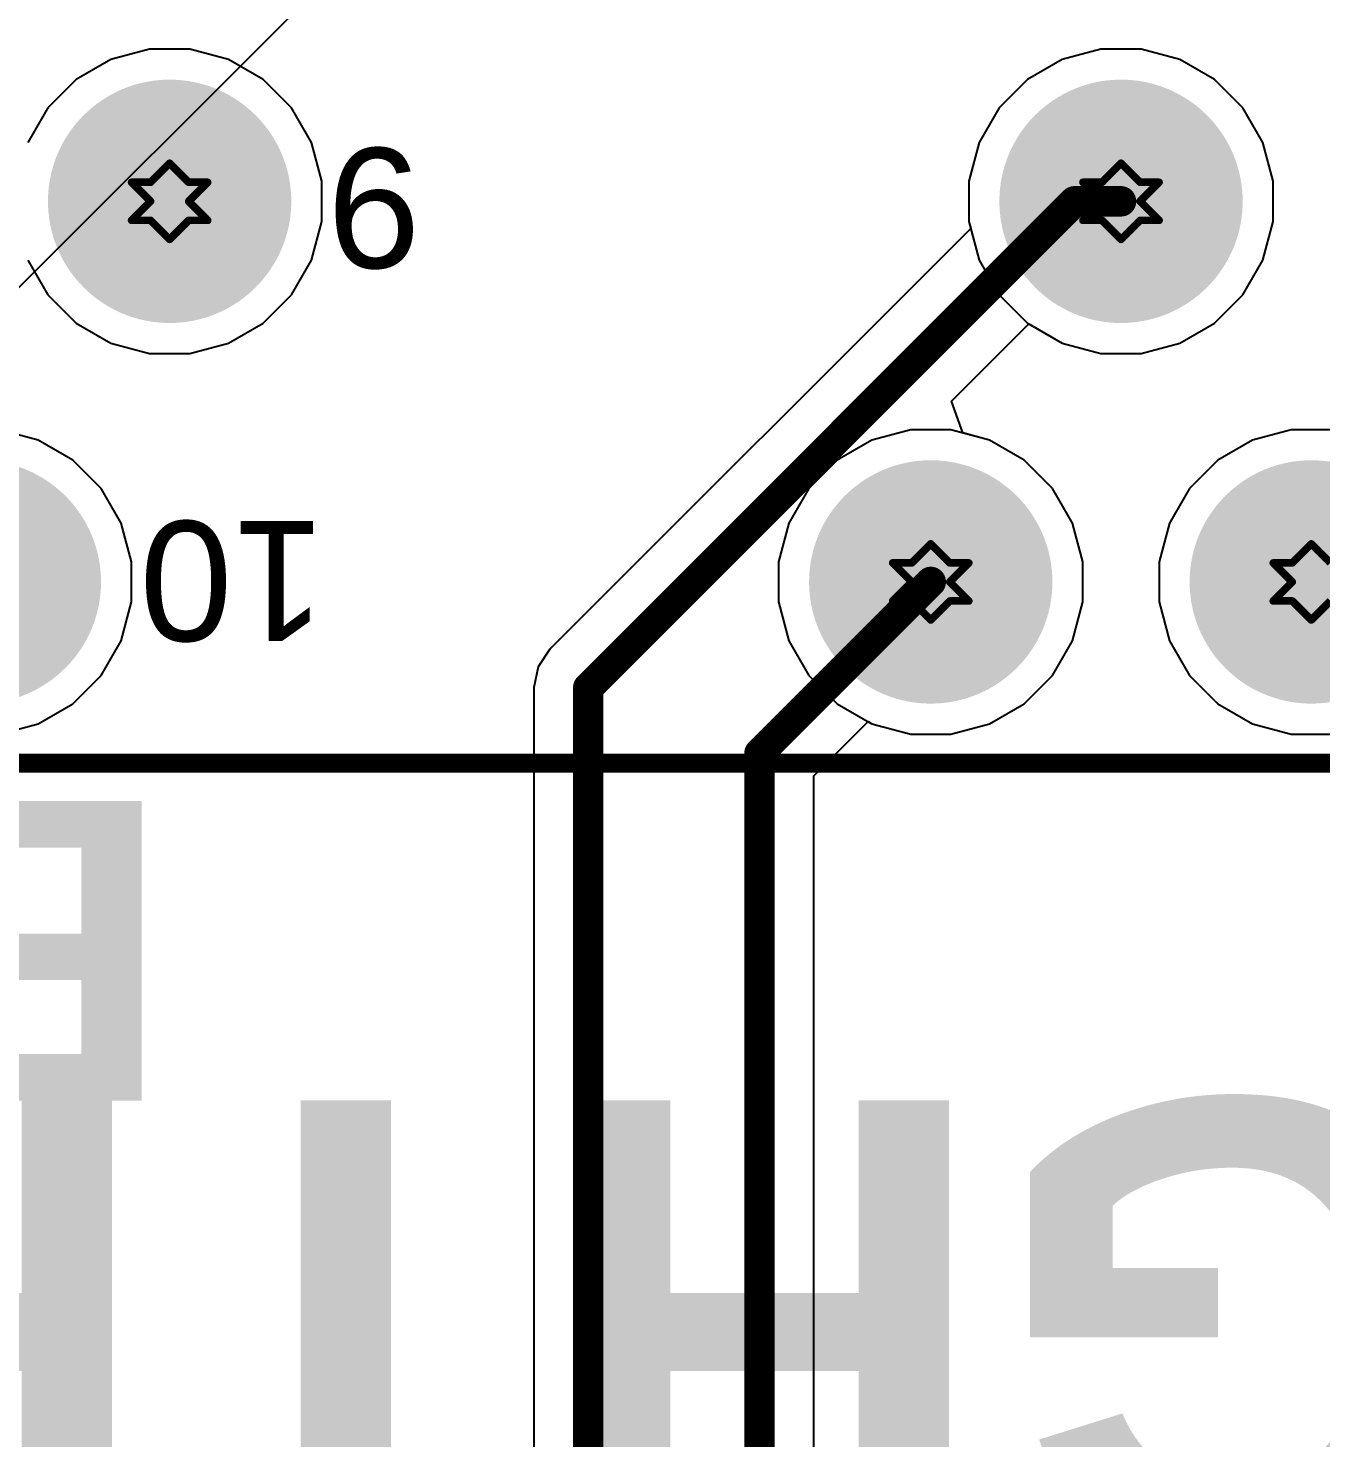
# Model space of a CAD drawing. Header units: inches. Extents: x -11 to 5428, y 0 to 5423.
# Drawn here: x 89.53 to 98.16, y 87.71 to 97.11 of the extents above; entities that cross this region are included whole.
import ezdxf

# ---------------------------------------------------------------- set-up
doc = ezdxf.new("R2010")
doc.units = ezdxf.units.IN
for name, color, linetype in [('Bottom Layer', 5, 'Continuous'), ('Bottom Solder', 6, 'Continuous'), ('Drill Drawing', 1, 'Continuous'), ('GND', 16, 'Continuous'), ('Multi-Layer', 9, 'Continuous'), ('Pad Holes', 156, 'Continuous'), ('PWR', 76, 'Continuous'), ('Top Layer', 1, 'Continuous'), ('Top Overlay', 2, 'Continuous'), ('Top Solder', 216, 'Continuous')]:
    doc.layers.add(name, color=color, linetype=linetype)
doc.styles.add('Arial', font='', dxfattribs={"height": 0.2})
doc.styles.add('Arial_Bold', font='', dxfattribs={"height": 0.2})
doc.styles.get('Arial').set_extended_font_data('Arial')
doc.styles.get('Arial_Bold').set_extended_font_data('Arial', bold=True)

# ---------------------------------------------------------------- blocks, each defined once
blk = doc.blocks.new('X14CBIWB1DY1027_210')
at = {"layer": 'Bottom Layer'}
h = blk.add_hatch(color=5, dxfattribs=at)
edge = h.paths.add_edge_path()
edge.add_arc((-19.05, 4.445), 0.762, 0, 360)
h = blk.add_hatch(color=5, dxfattribs=at)
edge = h.paths.add_edge_path()
edge.add_arc((-16.51, 4.445), 0.762, 0, 360)
h = blk.add_hatch(color=5, dxfattribs=at)
edge = h.paths.add_edge_path()
edge.add_arc((-10.16, 4.445), 0.762, 0, 360)
h = blk.add_hatch(color=5, dxfattribs=at)
edge = h.paths.add_edge_path()
edge.add_arc((-17.78, 1.905), 0.762, 0, 360)
h = blk.add_hatch(color=5, dxfattribs=at)
edge = h.paths.add_edge_path()
edge.add_arc((-11.43, 1.905), 0.762, 0, 360)
at = {"layer": 'Bottom Solder'}
h = blk.add_hatch(color=6, dxfattribs=at)
edge = h.paths.add_edge_path()
edge.add_arc((-19.05, 4.445), 0.812, 0, 360)
h = blk.add_hatch(color=6, dxfattribs=at)
edge = h.paths.add_edge_path()
edge.add_arc((-16.51, 4.445), 0.812, 0, 360)
h = blk.add_hatch(color=6, dxfattribs=at)
edge = h.paths.add_edge_path()
edge.add_arc((-10.16, 4.445), 0.812, 0, 360)
h = blk.add_hatch(color=6, dxfattribs=at)
edge = h.paths.add_edge_path()
edge.add_arc((-17.78, 1.905), 0.812, 0, 360)
h = blk.add_hatch(color=6, dxfattribs=at)
edge = h.paths.add_edge_path()
edge.add_arc((-11.43, 1.905), 0.812, 0, 360)
at = {"layer": 'GND'}
h = blk.add_hatch(color=16, dxfattribs=at)
edge = h.paths.add_edge_path()
edge.add_arc((-19.05, 4.445), 0.762, 0, 360)
h = blk.add_hatch(color=16, dxfattribs=at)
edge = h.paths.add_edge_path()
edge.add_arc((-16.51, 4.445), 0.762, 0, 360)
h = blk.add_hatch(color=16, dxfattribs=at)
edge = h.paths.add_edge_path()
edge.add_arc((-10.16, 4.445), 0.762, 0, 360)
h = blk.add_hatch(color=16, dxfattribs=at)
edge = h.paths.add_edge_path()
edge.add_arc((-17.78, 1.905), 0.762, 0, 360)
h = blk.add_hatch(color=16, dxfattribs=at)
edge = h.paths.add_edge_path()
edge.add_arc((-11.43, 1.905), 0.762, 0, 360)
at = {"layer": 'Multi-Layer'}
h = blk.add_hatch(color=9, dxfattribs=at)
edge = h.paths.add_edge_path()
edge.add_arc((-19.05, 4.445), 0.762, 0, 360)
h = blk.add_hatch(color=9, dxfattribs=at)
edge = h.paths.add_edge_path()
edge.add_arc((-16.51, 4.445), 0.762, 0, 360)
h = blk.add_hatch(color=9, dxfattribs=at)
edge = h.paths.add_edge_path()
edge.add_arc((-10.16, 4.445), 0.762, 0, 360)
h = blk.add_hatch(color=9, dxfattribs=at)
edge = h.paths.add_edge_path()
edge.add_arc((-17.78, 1.905), 0.762, 0, 360)
h = blk.add_hatch(color=9, dxfattribs=at)
edge = h.paths.add_edge_path()
edge.add_arc((-11.43, 1.905), 0.762, 0, 360)
at = {"layer": 'Pad Holes'}
h = blk.add_hatch(color=7, dxfattribs=at)
edge = h.paths.add_edge_path()
edge.add_arc((-19.05, 4.445), 0.475, 0, 360)
h = blk.add_hatch(color=7, dxfattribs=at)
edge = h.paths.add_edge_path()
edge.add_arc((-16.51, 4.445), 0.475, 0, 360)
h = blk.add_hatch(color=7, dxfattribs=at)
edge = h.paths.add_edge_path()
edge.add_arc((-10.16, 4.445), 0.475, 0, 360)
h = blk.add_hatch(color=7, dxfattribs=at)
edge = h.paths.add_edge_path()
edge.add_arc((-17.78, 1.905), 0.475, 0, 360)
h = blk.add_hatch(color=7, dxfattribs=at)
edge = h.paths.add_edge_path()
edge.add_arc((-11.43, 1.905), 0.475, 0, 360)
at = {"layer": 'PWR'}
h = blk.add_hatch(color=76, dxfattribs=at)
edge = h.paths.add_edge_path()
edge.add_arc((-19.05, 4.445), 0.762, 0, 360)
h = blk.add_hatch(color=76, dxfattribs=at)
edge = h.paths.add_edge_path()
edge.add_arc((-16.51, 4.445), 0.762, 0, 360)
h = blk.add_hatch(color=76, dxfattribs=at)
edge = h.paths.add_edge_path()
edge.add_arc((-10.16, 4.445), 0.762, 0, 360)
h = blk.add_hatch(color=76, dxfattribs=at)
edge = h.paths.add_edge_path()
edge.add_arc((-17.78, 1.905), 0.762, 0, 360)
h = blk.add_hatch(color=76, dxfattribs=at)
edge = h.paths.add_edge_path()
edge.add_arc((-11.43, 1.905), 0.762, 0, 360)
at = {"layer": 'Top Layer'}
h = blk.add_hatch(color=1, dxfattribs=at)
edge = h.paths.add_edge_path()
edge.add_arc((-19.05, 4.445), 0.762, 0, 360)
h = blk.add_hatch(color=1, dxfattribs=at)
edge = h.paths.add_edge_path()
edge.add_arc((-16.51, 4.445), 0.762, 0, 360)
h = blk.add_hatch(color=1, dxfattribs=at)
edge = h.paths.add_edge_path()
edge.add_arc((-10.16, 4.445), 0.762, 0, 360)
h = blk.add_hatch(color=1, dxfattribs=at)
edge = h.paths.add_edge_path()
edge.add_arc((-17.78, 1.905), 0.762, 0, 360)
h = blk.add_hatch(color=1, dxfattribs=at)
edge = h.paths.add_edge_path()
edge.add_arc((-11.43, 1.905), 0.762, 0, 360)
at = {"layer": 'Top Solder'}
h = blk.add_hatch(color=216, dxfattribs=at)
edge = h.paths.add_edge_path()
edge.add_arc((-19.05, 4.445), 0.812, 0, 360)
h = blk.add_hatch(color=216, dxfattribs=at)
edge = h.paths.add_edge_path()
edge.add_arc((-16.51, 4.445), 0.812, 0, 360)
h = blk.add_hatch(color=216, dxfattribs=at)
edge = h.paths.add_edge_path()
edge.add_arc((-10.16, 4.445), 0.812, 0, 360)
h = blk.add_hatch(color=216, dxfattribs=at)
edge = h.paths.add_edge_path()
edge.add_arc((-17.78, 1.905), 0.812, 0, 360)
h = blk.add_hatch(color=216, dxfattribs=at)
edge = h.paths.add_edge_path()
edge.add_arc((-11.43, 1.905), 0.812, 0, 360)
at = {"layer": 'Top Overlay'}
blk.add_lwpolyline([(29.25, 5.655, 0.127, 0.127, 0), (-29.25, 5.655, 0.127, 0.127, 0)], format="xyseb", dxfattribs=at)
at = {"layer": 'Top Overlay', "style": 'Arial'}
for s, p in [('10', (-12.4714, 4.0386)), ('9', (-13.1064, 1.5494))]:
    blk.add_text(s, height=0.8, dxfattribs=at).set_placement(p)

msp = doc.modelspace()

# ---------------------------------------------------------------- linework, layer by layer
at = {"layer": 'Bottom Layer'}
for p, q in [((90.083, 96.906), (89.8513, 96.7723)), ((90.3414, 96.9753), (90.083, 96.906)), ((90.6089, 96.9753), (90.3414, 96.9753)), ((90.8673, 96.906), (90.6089, 96.9753)), ((91.099, 96.7723), (90.8673, 96.906)), ((96.433, 96.906), (96.2013, 96.7723)), ((96.6914, 96.9753), (96.433, 96.906)), ((96.9589, 96.9753), (96.6914, 96.9753)), ((97.2173, 96.906), (96.9589, 96.9753)), ((97.449, 96.7723), (97.2173, 96.906)), ((89.8513, 96.7723), (89.6621, 96.5831)), ((91.2881, 96.5831), (91.099, 96.7723)), ((96.2013, 96.7723), (96.0121, 96.5831)), ((97.6381, 96.5831), (97.449, 96.7723)), ((89.6621, 96.5831), (89.5284, 96.3514)), ((91.4219, 96.3514), (91.2881, 96.5831)), ((96.0121, 96.5831), (95.8784, 96.3514)), ((97.7719, 96.3514), (97.6381, 96.5831)), ((91.4911, 96.093), (91.4219, 96.3514)), ((95.8784, 96.3514), (95.8091, 96.093)), ((97.8411, 96.093), (97.7719, 96.3514)), ((91.4911, 95.8255), (91.4911, 96.093)), ((95.8091, 96.093), (95.8091, 95.8255)), ((97.8411, 95.8255), (97.8411, 96.093)), ((91.4219, 95.5671), (91.4911, 95.8255)), ((95.8091, 95.8255), (95.8784, 95.5671)), ((97.7719, 95.5671), (97.8411, 95.8255)), ((89.5284, 95.5671), (89.6621, 95.3354)), ((91.2881, 95.3354), (91.4219, 95.5671)), ((95.8784, 95.5671), (96.0121, 95.3354)), ((97.6381, 95.3354), (97.7719, 95.5671)), ((89.6621, 95.3354), (89.8513, 95.1463)), ((91.099, 95.1463), (91.2881, 95.3354)), ((96.0121, 95.3354), (96.2013, 95.1463)), ((97.449, 95.1463), (97.6381, 95.3354)), ((89.8513, 95.1463), (90.083, 95.0125)), ((90.8673, 95.0125), (91.099, 95.1463)), ((96.2013, 95.1463), (96.433, 95.0125)), ((97.2173, 95.0125), (97.449, 95.1463)), ((90.083, 95.0125), (90.3414, 94.9433)), ((90.6089, 94.9433), (90.8673, 95.0125)), ((96.433, 95.0125), (96.6914, 94.9433)), ((96.9589, 94.9433), (97.2173, 95.0125)), ((90.3414, 94.9433), (90.6089, 94.9433)), ((96.6914, 94.9433), (96.9589, 94.9433)), ((89.5973, 94.366), (89.3389, 94.4353)), ((89.829, 94.2323), (89.5973, 94.366)), ((95.163, 94.366), (94.9313, 94.2323)), ((95.4214, 94.4353), (95.163, 94.366)), ((95.6889, 94.4353), (95.4214, 94.4353)), ((95.9473, 94.366), (95.6889, 94.4353)), ((96.179, 94.2323), (95.9473, 94.366)), ((97.703, 94.366), (97.4713, 94.2323)), ((97.9614, 94.4353), (97.703, 94.366)), ((98.2289, 94.4353), (97.9614, 94.4353)), ((90.0181, 94.0431), (89.829, 94.2323)), ((94.9313, 94.2323), (94.7421, 94.0431)), ((96.3681, 94.0431), (96.179, 94.2323)), ((97.4713, 94.2323), (97.2821, 94.0431)), ((90.1519, 93.8114), (90.0181, 94.0431)), ((94.7421, 94.0431), (94.6084, 93.8114)), ((96.5019, 93.8114), (96.3681, 94.0431)), ((97.2821, 94.0431), (97.1484, 93.8114)), ((90.2211, 93.553), (90.1519, 93.8114)), ((94.6084, 93.8114), (94.5391, 93.553)), ((96.5711, 93.553), (96.5019, 93.8114)), ((97.1484, 93.8114), (97.0791, 93.553)), ((90.2211, 93.2855), (90.2211, 93.553)), ((94.5391, 93.553), (94.5391, 93.2855)), ((96.5711, 93.2855), (96.5711, 93.553)), ((97.0791, 93.553), (97.0791, 93.2855)), ((90.1519, 93.0271), (90.2211, 93.2855)), ((94.5391, 93.2855), (94.6084, 93.0271)), ((96.5019, 93.0271), (96.5711, 93.2855)), ((97.0791, 93.2855), (97.1484, 93.0271)), ((90.0181, 92.7954), (90.1519, 93.0271)), ((94.6084, 93.0271), (94.7421, 92.7954)), ((96.3681, 92.7954), (96.5019, 93.0271)), ((97.1484, 93.0271), (97.2821, 92.7954)), ((89.829, 92.6063), (90.0181, 92.7954)), ((94.7421, 92.7954), (94.9313, 92.6063)), ((96.179, 92.6063), (96.3681, 92.7954)), ((97.2821, 92.7954), (97.4713, 92.6063)), ((89.5973, 92.4725), (89.829, 92.6063)), ((94.9313, 92.6063), (95.163, 92.4725)), ((95.9473, 92.4725), (96.179, 92.6063)), ((97.4713, 92.6063), (97.703, 92.4725)), ((89.3389, 92.4033), (89.5973, 92.4725)), ((95.163, 92.4725), (95.4214, 92.4033)), ((95.6889, 92.4033), (95.9473, 92.4725)), ((97.703, 92.4725), (97.9614, 92.4033)), ((95.4214, 92.4033), (95.6889, 92.4033)), ((97.9614, 92.4033), (98.2289, 92.4033))]:
    msp.add_line(p, q, dxfattribs=at)
at = {"layer": 'Bottom Solder'}
msp.add_line((6.2448, 12.3193), (5427.5575, 5423.3665), dxfattribs=at)
at = {"layer": 'Drill Drawing'}
for points in [[(90.3481, 96.0863, 0.0508, 0.0508, 0), (90.4751, 96.2133, 0.0508, 0.0508, 0)], [(90.4751, 96.2133, 0.0508, 0.0508, 0), (90.6021, 96.0863, 0.0508, 0.0508, 0)], [(96.6981, 96.0863, 0.0508, 0.0508, 0), (96.8251, 96.2133, 0.0508, 0.0508, 0)], [(96.8251, 96.2133, 0.0508, 0.0508, 0), (96.9521, 96.0863, 0.0508, 0.0508, 0)], [(90.2211, 96.0863, 0.0508, 0.0508, 0), (90.3481, 95.9593, 0.0508, 0.0508, 0)], [(90.2211, 96.0863, 0.0508, 0.0508, 0), (90.3481, 96.0863, 0.0508, 0.0508, 0)], [(90.6021, 96.0863, 0.0508, 0.0508, 0), (90.7291, 96.0863, 0.0508, 0.0508, 0)], [(90.6021, 95.9593, 0.0508, 0.0508, 0), (90.7291, 96.0863, 0.0508, 0.0508, 0)], [(96.5711, 96.0863, 0.0508, 0.0508, 0), (96.6981, 95.9593, 0.0508, 0.0508, 0)], [(96.5711, 96.0863, 0.0508, 0.0508, 0), (96.6981, 96.0863, 0.0508, 0.0508, 0)], [(96.9521, 96.0863, 0.0508, 0.0508, 0), (97.0791, 96.0863, 0.0508, 0.0508, 0)], [(96.9521, 95.9593, 0.0508, 0.0508, 0), (97.0791, 96.0863, 0.0508, 0.0508, 0)], [(90.2211, 95.8323, 0.0508, 0.0508, 0), (90.3481, 95.9593, 0.0508, 0.0508, 0)], [(90.6021, 95.9593, 0.0508, 0.0508, 0), (90.7291, 95.8323, 0.0508, 0.0508, 0)], [(96.5711, 95.8323, 0.0508, 0.0508, 0), (96.6981, 95.9593, 0.0508, 0.0508, 0)], [(96.9521, 95.9593, 0.0508, 0.0508, 0), (97.0791, 95.8323, 0.0508, 0.0508, 0)], [(90.2211, 95.8323, 0.0508, 0.0508, 0), (90.3481, 95.8323, 0.0508, 0.0508, 0)], [(90.3481, 95.8323, 0.0508, 0.0508, 0), (90.4751, 95.7053, 0.0508, 0.0508, 0)], [(90.4751, 95.7053, 0.0508, 0.0508, 0), (90.6021, 95.8323, 0.0508, 0.0508, 0)], [(90.6021, 95.8323, 0.0508, 0.0508, 0), (90.7291, 95.8323, 0.0508, 0.0508, 0)], [(96.5711, 95.8323, 0.0508, 0.0508, 0), (96.6981, 95.8323, 0.0508, 0.0508, 0)], [(96.6981, 95.8323, 0.0508, 0.0508, 0), (96.8251, 95.7053, 0.0508, 0.0508, 0)], [(96.8251, 95.7053, 0.0508, 0.0508, 0), (96.9521, 95.8323, 0.0508, 0.0508, 0)], [(96.9521, 95.8323, 0.0508, 0.0508, 0), (97.0791, 95.8323, 0.0508, 0.0508, 0)], [(95.4281, 93.5463, 0.0508, 0.0508, 0), (95.5551, 93.6733, 0.0508, 0.0508, 0)], [(95.5551, 93.6733, 0.0508, 0.0508, 0), (95.6821, 93.5463, 0.0508, 0.0508, 0)], [(97.9681, 93.5463, 0.0508, 0.0508, 0), (98.0951, 93.6733, 0.0508, 0.0508, 0)], [(98.0951, 93.6733, 0.0508, 0.0508, 0), (98.2221, 93.5463, 0.0508, 0.0508, 0)], [(95.3011, 93.5463, 0.0508, 0.0508, 0), (95.4281, 93.4193, 0.0508, 0.0508, 0)], [(95.3011, 93.5463, 0.0508, 0.0508, 0), (95.4281, 93.5463, 0.0508, 0.0508, 0)], [(95.6821, 93.5463, 0.0508, 0.0508, 0), (95.8091, 93.5463, 0.0508, 0.0508, 0)], [(95.6821, 93.4193, 0.0508, 0.0508, 0), (95.8091, 93.5463, 0.0508, 0.0508, 0)], [(97.8411, 93.5463, 0.0508, 0.0508, 0), (97.9681, 93.4193, 0.0508, 0.0508, 0)], [(97.8411, 93.5463, 0.0508, 0.0508, 0), (97.9681, 93.5463, 0.0508, 0.0508, 0)], [(95.3011, 93.2923, 0.0508, 0.0508, 0), (95.4281, 93.4193, 0.0508, 0.0508, 0)], [(95.6821, 93.4193, 0.0508, 0.0508, 0), (95.8091, 93.2923, 0.0508, 0.0508, 0)], [(97.8411, 93.2923, 0.0508, 0.0508, 0), (97.9681, 93.4193, 0.0508, 0.0508, 0)], [(95.3011, 93.2923, 0.0508, 0.0508, 0), (95.4281, 93.2923, 0.0508, 0.0508, 0)], [(95.4281, 93.2923, 0.0508, 0.0508, 0), (95.5551, 93.1653, 0.0508, 0.0508, 0)], [(95.5551, 93.1653, 0.0508, 0.0508, 0), (95.6821, 93.2923, 0.0508, 0.0508, 0)], [(95.6821, 93.2923, 0.0508, 0.0508, 0), (95.8091, 93.2923, 0.0508, 0.0508, 0)], [(97.8411, 93.2923, 0.0508, 0.0508, 0), (97.9681, 93.2923, 0.0508, 0.0508, 0)], [(97.9681, 93.2923, 0.0508, 0.0508, 0), (98.0951, 93.1653, 0.0508, 0.0508, 0)], [(98.0951, 93.1653, 0.0508, 0.0508, 0), (98.2221, 93.2923, 0.0508, 0.0508, 0)]]:
    msp.add_lwpolyline(points, format="xyseb", dxfattribs=at)
for points in [[(90.4624, 96.2133, 0.0254, 0.0254, 1), (90.4878, 96.2133, 0.0254, 0.0254, 1)], [(90.4624, 96.2133, 0.0254, 0.0254, 1), (90.4878, 96.2133, 0.0254, 0.0254, 1)], [(96.8124, 96.2133, 0.0254, 0.0254, 1), (96.8378, 96.2133, 0.0254, 0.0254, 1)], [(96.8124, 96.2133, 0.0254, 0.0254, 1), (96.8378, 96.2133, 0.0254, 0.0254, 1)], [(90.2084, 96.0863, 0.0254, 0.0254, 1), (90.2338, 96.0863, 0.0254, 0.0254, 1)], [(90.2084, 96.0863, 0.0254, 0.0254, 1), (90.2338, 96.0863, 0.0254, 0.0254, 1)], [(90.3354, 96.0863, 0.0254, 0.0254, 1), (90.3608, 96.0863, 0.0254, 0.0254, 1)], [(90.3354, 96.0863, 0.0254, 0.0254, 1), (90.3608, 96.0863, 0.0254, 0.0254, 1)], [(90.5894, 96.0863, 0.0254, 0.0254, 1), (90.6148, 96.0863, 0.0254, 0.0254, 1)], [(90.5894, 96.0863, 0.0254, 0.0254, 1), (90.6148, 96.0863, 0.0254, 0.0254, 1)], [(90.7164, 96.0863, 0.0254, 0.0254, 1), (90.7418, 96.0863, 0.0254, 0.0254, 1)], [(90.7164, 96.0863, 0.0254, 0.0254, 1), (90.7418, 96.0863, 0.0254, 0.0254, 1)], [(96.5584, 96.0863, 0.0254, 0.0254, 1), (96.5838, 96.0863, 0.0254, 0.0254, 1)], [(96.5584, 96.0863, 0.0254, 0.0254, 1), (96.5838, 96.0863, 0.0254, 0.0254, 1)], [(96.6854, 96.0863, 0.0254, 0.0254, 1), (96.7108, 96.0863, 0.0254, 0.0254, 1)], [(96.6854, 96.0863, 0.0254, 0.0254, 1), (96.7108, 96.0863, 0.0254, 0.0254, 1)], [(96.9394, 96.0863, 0.0254, 0.0254, 1), (96.9648, 96.0863, 0.0254, 0.0254, 1)], [(96.9394, 96.0863, 0.0254, 0.0254, 1), (96.9648, 96.0863, 0.0254, 0.0254, 1)], [(97.0664, 96.0863, 0.0254, 0.0254, 1), (97.0918, 96.0863, 0.0254, 0.0254, 1)], [(97.0664, 96.0863, 0.0254, 0.0254, 1), (97.0918, 96.0863, 0.0254, 0.0254, 1)], [(90.3354, 95.9593, 0.0254, 0.0254, 1), (90.3608, 95.9593, 0.0254, 0.0254, 1)], [(90.3354, 95.9593, 0.0254, 0.0254, 1), (90.3608, 95.9593, 0.0254, 0.0254, 1)], [(90.5894, 95.9593, 0.0254, 0.0254, 1), (90.6148, 95.9593, 0.0254, 0.0254, 1)], [(90.5894, 95.9593, 0.0254, 0.0254, 1), (90.6148, 95.9593, 0.0254, 0.0254, 1)], [(96.6854, 95.9593, 0.0254, 0.0254, 1), (96.7108, 95.9593, 0.0254, 0.0254, 1)], [(96.6854, 95.9593, 0.0254, 0.0254, 1), (96.7108, 95.9593, 0.0254, 0.0254, 1)], [(96.9394, 95.9593, 0.0254, 0.0254, 1), (96.9648, 95.9593, 0.0254, 0.0254, 1)], [(96.9394, 95.9593, 0.0254, 0.0254, 1), (96.9648, 95.9593, 0.0254, 0.0254, 1)], [(90.2084, 95.8323, 0.0254, 0.0254, 1), (90.2338, 95.8323, 0.0254, 0.0254, 1)], [(90.2084, 95.8323, 0.0254, 0.0254, 1), (90.2338, 95.8323, 0.0254, 0.0254, 1)], [(90.3354, 95.8323, 0.0254, 0.0254, 1), (90.3608, 95.8323, 0.0254, 0.0254, 1)], [(90.3354, 95.8323, 0.0254, 0.0254, 1), (90.3608, 95.8323, 0.0254, 0.0254, 1)], [(90.5894, 95.8323, 0.0254, 0.0254, 1), (90.6148, 95.8323, 0.0254, 0.0254, 1)], [(90.5894, 95.8323, 0.0254, 0.0254, 1), (90.6148, 95.8323, 0.0254, 0.0254, 1)], [(90.7164, 95.8323, 0.0254, 0.0254, 1), (90.7418, 95.8323, 0.0254, 0.0254, 1)], [(90.7164, 95.8323, 0.0254, 0.0254, 1), (90.7418, 95.8323, 0.0254, 0.0254, 1)], [(96.5584, 95.8323, 0.0254, 0.0254, 1), (96.5838, 95.8323, 0.0254, 0.0254, 1)], [(96.5584, 95.8323, 0.0254, 0.0254, 1), (96.5838, 95.8323, 0.0254, 0.0254, 1)], [(96.6854, 95.8323, 0.0254, 0.0254, 1), (96.7108, 95.8323, 0.0254, 0.0254, 1)], [(96.6854, 95.8323, 0.0254, 0.0254, 1), (96.7108, 95.8323, 0.0254, 0.0254, 1)], [(96.9394, 95.8323, 0.0254, 0.0254, 1), (96.9648, 95.8323, 0.0254, 0.0254, 1)], [(96.9394, 95.8323, 0.0254, 0.0254, 1), (96.9648, 95.8323, 0.0254, 0.0254, 1)], [(97.0664, 95.8323, 0.0254, 0.0254, 1), (97.0918, 95.8323, 0.0254, 0.0254, 1)], [(97.0664, 95.8323, 0.0254, 0.0254, 1), (97.0918, 95.8323, 0.0254, 0.0254, 1)], [(90.4624, 95.7053, 0.0254, 0.0254, 1), (90.4878, 95.7053, 0.0254, 0.0254, 1)], [(90.4624, 95.7053, 0.0254, 0.0254, 1), (90.4878, 95.7053, 0.0254, 0.0254, 1)], [(96.8124, 95.7053, 0.0254, 0.0254, 1), (96.8378, 95.7053, 0.0254, 0.0254, 1)], [(96.8124, 95.7053, 0.0254, 0.0254, 1), (96.8378, 95.7053, 0.0254, 0.0254, 1)], [(95.5424, 93.6733, 0.0254, 0.0254, 1), (95.5678, 93.6733, 0.0254, 0.0254, 1)], [(95.5424, 93.6733, 0.0254, 0.0254, 1), (95.5678, 93.6733, 0.0254, 0.0254, 1)], [(98.0824, 93.6733, 0.0254, 0.0254, 1), (98.1078, 93.6733, 0.0254, 0.0254, 1)], [(98.0824, 93.6733, 0.0254, 0.0254, 1), (98.1078, 93.6733, 0.0254, 0.0254, 1)], [(95.2884, 93.5463, 0.0254, 0.0254, 1), (95.3138, 93.5463, 0.0254, 0.0254, 1)], [(95.2884, 93.5463, 0.0254, 0.0254, 1), (95.3138, 93.5463, 0.0254, 0.0254, 1)], [(95.4154, 93.5463, 0.0254, 0.0254, 1), (95.4408, 93.5463, 0.0254, 0.0254, 1)], [(95.4154, 93.5463, 0.0254, 0.0254, 1), (95.4408, 93.5463, 0.0254, 0.0254, 1)], [(95.6694, 93.5463, 0.0254, 0.0254, 1), (95.6948, 93.5463, 0.0254, 0.0254, 1)], [(95.6694, 93.5463, 0.0254, 0.0254, 1), (95.6948, 93.5463, 0.0254, 0.0254, 1)], [(95.7964, 93.5463, 0.0254, 0.0254, 1), (95.8218, 93.5463, 0.0254, 0.0254, 1)], [(95.7964, 93.5463, 0.0254, 0.0254, 1), (95.8218, 93.5463, 0.0254, 0.0254, 1)], [(97.8284, 93.5463, 0.0254, 0.0254, 1), (97.8538, 93.5463, 0.0254, 0.0254, 1)], [(97.8284, 93.5463, 0.0254, 0.0254, 1), (97.8538, 93.5463, 0.0254, 0.0254, 1)], [(97.9554, 93.5463, 0.0254, 0.0254, 1), (97.9808, 93.5463, 0.0254, 0.0254, 1)], [(97.9554, 93.5463, 0.0254, 0.0254, 1), (97.9808, 93.5463, 0.0254, 0.0254, 1)], [(95.4154, 93.4193, 0.0254, 0.0254, 1), (95.4408, 93.4193, 0.0254, 0.0254, 1)], [(95.4154, 93.4193, 0.0254, 0.0254, 1), (95.4408, 93.4193, 0.0254, 0.0254, 1)], [(95.6694, 93.4193, 0.0254, 0.0254, 1), (95.6948, 93.4193, 0.0254, 0.0254, 1)], [(95.6694, 93.4193, 0.0254, 0.0254, 1), (95.6948, 93.4193, 0.0254, 0.0254, 1)], [(97.9554, 93.4193, 0.0254, 0.0254, 1), (97.9808, 93.4193, 0.0254, 0.0254, 1)], [(97.9554, 93.4193, 0.0254, 0.0254, 1), (97.9808, 93.4193, 0.0254, 0.0254, 1)], [(95.2884, 93.2923, 0.0254, 0.0254, 1), (95.3138, 93.2923, 0.0254, 0.0254, 1)], [(95.2884, 93.2923, 0.0254, 0.0254, 1), (95.3138, 93.2923, 0.0254, 0.0254, 1)], [(95.4154, 93.2923, 0.0254, 0.0254, 1), (95.4408, 93.2923, 0.0254, 0.0254, 1)], [(95.4154, 93.2923, 0.0254, 0.0254, 1), (95.4408, 93.2923, 0.0254, 0.0254, 1)], [(95.6694, 93.2923, 0.0254, 0.0254, 1), (95.6948, 93.2923, 0.0254, 0.0254, 1)], [(95.6694, 93.2923, 0.0254, 0.0254, 1), (95.6948, 93.2923, 0.0254, 0.0254, 1)], [(95.7964, 93.2923, 0.0254, 0.0254, 1), (95.8218, 93.2923, 0.0254, 0.0254, 1)], [(95.7964, 93.2923, 0.0254, 0.0254, 1), (95.8218, 93.2923, 0.0254, 0.0254, 1)], [(97.8284, 93.2923, 0.0254, 0.0254, 1), (97.8538, 93.2923, 0.0254, 0.0254, 1)], [(97.8284, 93.2923, 0.0254, 0.0254, 1), (97.8538, 93.2923, 0.0254, 0.0254, 1)], [(97.9554, 93.2923, 0.0254, 0.0254, 1), (97.9808, 93.2923, 0.0254, 0.0254, 1)], [(97.9554, 93.2923, 0.0254, 0.0254, 1), (97.9808, 93.2923, 0.0254, 0.0254, 1)], [(95.5424, 93.1653, 0.0254, 0.0254, 1), (95.5678, 93.1653, 0.0254, 0.0254, 1)], [(95.5424, 93.1653, 0.0254, 0.0254, 1), (95.5678, 93.1653, 0.0254, 0.0254, 1)], [(98.0824, 93.1653, 0.0254, 0.0254, 1), (98.1078, 93.1653, 0.0254, 0.0254, 1)], [(98.0824, 93.1653, 0.0254, 0.0254, 1), (98.1078, 93.1653, 0.0254, 0.0254, 1)]]:
    msp.add_lwpolyline(points, format="xyseb", close=True, dxfattribs=at)
at = {"layer": 'GND'}
for p, q in [((90.083, 96.906), (89.8513, 96.7723)), ((90.3414, 96.9753), (90.083, 96.906)), ((90.6089, 96.9753), (90.3414, 96.9753)), ((90.8673, 96.906), (90.6089, 96.9753)), ((91.099, 96.7723), (90.8673, 96.906)), ((96.433, 96.906), (96.2013, 96.7723)), ((96.6914, 96.9753), (96.433, 96.906)), ((96.9589, 96.9753), (96.6914, 96.9753)), ((97.2173, 96.906), (96.9589, 96.9753)), ((97.449, 96.7723), (97.2173, 96.906)), ((89.8513, 96.7723), (89.6621, 96.5831)), ((91.2881, 96.5831), (91.099, 96.7723)), ((96.2013, 96.7723), (96.0121, 96.5831)), ((97.6381, 96.5831), (97.449, 96.7723)), ((89.6621, 96.5831), (89.5284, 96.3514)), ((91.4219, 96.3514), (91.2881, 96.5831)), ((96.0121, 96.5831), (95.8784, 96.3514)), ((97.7719, 96.3514), (97.6381, 96.5831)), ((91.4911, 96.093), (91.4219, 96.3514)), ((95.8784, 96.3514), (95.8091, 96.093)), ((97.8411, 96.093), (97.7719, 96.3514)), ((91.4911, 95.8255), (91.4911, 96.093)), ((95.8091, 96.093), (95.8091, 95.8255)), ((97.8411, 95.8255), (97.8411, 96.093)), ((91.4219, 95.5671), (91.4911, 95.8255)), ((95.8091, 95.8255), (95.8784, 95.5671)), ((97.7719, 95.5671), (97.8411, 95.8255)), ((89.5284, 95.5671), (89.6621, 95.3354)), ((91.2881, 95.3354), (91.4219, 95.5671)), ((95.8784, 95.5671), (96.0121, 95.3354)), ((97.6381, 95.3354), (97.7719, 95.5671)), ((89.6621, 95.3354), (89.8513, 95.1463)), ((91.099, 95.1463), (91.2881, 95.3354)), ((96.0121, 95.3354), (96.2013, 95.1463)), ((97.449, 95.1463), (97.6381, 95.3354)), ((89.8513, 95.1463), (90.083, 95.0125)), ((90.8673, 95.0125), (91.099, 95.1463)), ((96.2013, 95.1463), (96.433, 95.0125)), ((97.2173, 95.0125), (97.449, 95.1463)), ((90.083, 95.0125), (90.3414, 94.9433)), ((90.6089, 94.9433), (90.8673, 95.0125)), ((96.433, 95.0125), (96.6914, 94.9433)), ((96.9589, 94.9433), (97.2173, 95.0125)), ((90.3414, 94.9433), (90.6089, 94.9433)), ((96.6914, 94.9433), (96.9589, 94.9433)), ((89.5973, 94.366), (89.3389, 94.4353)), ((89.829, 94.2323), (89.5973, 94.366)), ((95.163, 94.366), (94.9313, 94.2323)), ((95.4214, 94.4353), (95.163, 94.366)), ((95.6889, 94.4353), (95.4214, 94.4353)), ((95.9473, 94.366), (95.6889, 94.4353)), ((96.179, 94.2323), (95.9473, 94.366)), ((97.703, 94.366), (97.4713, 94.2323)), ((97.9614, 94.4353), (97.703, 94.366)), ((98.2289, 94.4353), (97.9614, 94.4353)), ((90.0181, 94.0431), (89.829, 94.2323)), ((94.9313, 94.2323), (94.7421, 94.0431)), ((96.3681, 94.0431), (96.179, 94.2323)), ((97.4713, 94.2323), (97.2821, 94.0431)), ((90.1519, 93.8114), (90.0181, 94.0431)), ((94.7421, 94.0431), (94.6084, 93.8114)), ((96.5019, 93.8114), (96.3681, 94.0431)), ((97.2821, 94.0431), (97.1484, 93.8114)), ((90.2211, 93.553), (90.1519, 93.8114)), ((94.6084, 93.8114), (94.5391, 93.553)), ((96.5711, 93.553), (96.5019, 93.8114)), ((97.1484, 93.8114), (97.0791, 93.553)), ((90.2211, 93.2855), (90.2211, 93.553)), ((94.5391, 93.553), (94.5391, 93.2855)), ((96.5711, 93.2855), (96.5711, 93.553)), ((97.0791, 93.553), (97.0791, 93.2855)), ((90.1519, 93.0271), (90.2211, 93.2855)), ((94.5391, 93.2855), (94.6084, 93.0271)), ((96.5019, 93.0271), (96.5711, 93.2855)), ((97.0791, 93.2855), (97.1484, 93.0271)), ((90.0181, 92.7954), (90.1519, 93.0271)), ((94.6084, 93.0271), (94.7421, 92.7954)), ((96.3681, 92.7954), (96.5019, 93.0271)), ((97.1484, 93.0271), (97.2821, 92.7954)), ((89.829, 92.6063), (90.0181, 92.7954)), ((94.7421, 92.7954), (94.9313, 92.6063)), ((96.179, 92.6063), (96.3681, 92.7954)), ((97.2821, 92.7954), (97.4713, 92.6063)), ((89.5973, 92.4725), (89.829, 92.6063)), ((94.9313, 92.6063), (95.163, 92.4725)), ((95.9473, 92.4725), (96.179, 92.6063)), ((97.4713, 92.6063), (97.703, 92.4725)), ((89.3389, 92.4033), (89.5973, 92.4725)), ((95.163, 92.4725), (95.4214, 92.4033)), ((95.6889, 92.4033), (95.9473, 92.4725)), ((97.703, 92.4725), (97.9614, 92.4033)), ((95.4214, 92.4033), (95.6889, 92.4033)), ((97.9614, 92.4033), (98.2289, 92.4033))]:
    msp.add_line(p, q, dxfattribs=at)
at = {"layer": 'PWR'}
for p, q in [((90.083, 96.906), (89.8513, 96.7723)), ((90.3414, 96.9753), (90.083, 96.906)), ((90.6089, 96.9753), (90.3414, 96.9753)), ((90.8673, 96.906), (90.6089, 96.9753)), ((91.099, 96.7723), (90.8673, 96.906)), ((96.433, 96.906), (96.2013, 96.7723)), ((96.6914, 96.9753), (96.433, 96.906)), ((96.9589, 96.9753), (96.6914, 96.9753)), ((97.2173, 96.906), (96.9589, 96.9753)), ((97.449, 96.7723), (97.2173, 96.906)), ((89.8513, 96.7723), (89.6621, 96.5831)), ((91.2881, 96.5831), (91.099, 96.7723)), ((96.2013, 96.7723), (96.0121, 96.5831)), ((97.6381, 96.5831), (97.449, 96.7723)), ((89.6621, 96.5831), (89.5284, 96.3514)), ((91.4219, 96.3514), (91.2881, 96.5831)), ((96.0121, 96.5831), (95.8784, 96.3514)), ((97.7719, 96.3514), (97.6381, 96.5831)), ((91.4911, 96.093), (91.4219, 96.3514)), ((95.8784, 96.3514), (95.8091, 96.093)), ((97.8411, 96.093), (97.7719, 96.3514)), ((91.4911, 95.8255), (91.4911, 96.093)), ((95.8091, 96.093), (95.8091, 95.8255)), ((97.8411, 95.8255), (97.8411, 96.093)), ((91.4219, 95.5671), (91.4911, 95.8255)), ((95.8091, 95.8255), (95.8784, 95.5671)), ((97.7719, 95.5671), (97.8411, 95.8255)), ((89.5284, 95.5671), (89.6621, 95.3354)), ((91.2881, 95.3354), (91.4219, 95.5671)), ((95.8784, 95.5671), (96.0121, 95.3354)), ((97.6381, 95.3354), (97.7719, 95.5671)), ((89.6621, 95.3354), (89.8513, 95.1463)), ((91.099, 95.1463), (91.2881, 95.3354)), ((96.0121, 95.3354), (96.2013, 95.1463)), ((97.449, 95.1463), (97.6381, 95.3354)), ((89.8513, 95.1463), (90.083, 95.0125)), ((90.8673, 95.0125), (91.099, 95.1463)), ((96.2013, 95.1463), (96.433, 95.0125)), ((97.2173, 95.0125), (97.449, 95.1463)), ((90.083, 95.0125), (90.3414, 94.9433)), ((90.6089, 94.9433), (90.8673, 95.0125)), ((96.433, 95.0125), (96.6914, 94.9433)), ((96.9589, 94.9433), (97.2173, 95.0125)), ((90.3414, 94.9433), (90.6089, 94.9433)), ((96.6914, 94.9433), (96.9589, 94.9433)), ((89.5973, 94.366), (89.3389, 94.4353)), ((89.829, 94.2323), (89.5973, 94.366)), ((95.163, 94.366), (94.9313, 94.2323)), ((95.4214, 94.4353), (95.163, 94.366)), ((95.6889, 94.4353), (95.4214, 94.4353)), ((95.9473, 94.366), (95.6889, 94.4353)), ((96.179, 94.2323), (95.9473, 94.366)), ((97.703, 94.366), (97.4713, 94.2323)), ((97.9614, 94.4353), (97.703, 94.366)), ((98.2289, 94.4353), (97.9614, 94.4353)), ((90.0181, 94.0431), (89.829, 94.2323)), ((94.9313, 94.2323), (94.7421, 94.0431)), ((96.3681, 94.0431), (96.179, 94.2323)), ((97.4713, 94.2323), (97.2821, 94.0431)), ((90.1519, 93.8114), (90.0181, 94.0431)), ((94.7421, 94.0431), (94.6084, 93.8114)), ((96.5019, 93.8114), (96.3681, 94.0431)), ((97.2821, 94.0431), (97.1484, 93.8114)), ((90.2211, 93.553), (90.1519, 93.8114)), ((94.6084, 93.8114), (94.5391, 93.553)), ((96.5711, 93.553), (96.5019, 93.8114)), ((97.1484, 93.8114), (97.0791, 93.553)), ((90.2211, 93.2855), (90.2211, 93.553)), ((94.5391, 93.553), (94.5391, 93.2855)), ((96.5711, 93.2855), (96.5711, 93.553)), ((97.0791, 93.553), (97.0791, 93.2855)), ((90.1519, 93.0271), (90.2211, 93.2855)), ((94.5391, 93.2855), (94.6084, 93.0271)), ((96.5019, 93.0271), (96.5711, 93.2855)), ((97.0791, 93.2855), (97.1484, 93.0271)), ((90.0181, 92.7954), (90.1519, 93.0271)), ((94.6084, 93.0271), (94.7421, 92.7954)), ((96.3681, 92.7954), (96.5019, 93.0271)), ((97.1484, 93.0271), (97.2821, 92.7954)), ((89.829, 92.6063), (90.0181, 92.7954)), ((94.7421, 92.7954), (94.9313, 92.6063)), ((96.179, 92.6063), (96.3681, 92.7954)), ((97.2821, 92.7954), (97.4713, 92.6063)), ((89.5973, 92.4725), (89.829, 92.6063)), ((94.9313, 92.6063), (95.163, 92.4725)), ((95.9473, 92.4725), (96.179, 92.6063)), ((97.4713, 92.6063), (97.703, 92.4725)), ((89.3389, 92.4033), (89.5973, 92.4725)), ((95.163, 92.4725), (95.4214, 92.4033)), ((95.6889, 92.4033), (95.9473, 92.4725)), ((97.703, 92.4725), (97.9614, 92.4033)), ((95.4214, 92.4033), (95.6889, 92.4033)), ((97.9614, 92.4033), (98.2289, 92.4033))]:
    msp.add_line(p, q, dxfattribs=at)
at = {"layer": 'Top Layer'}
for p, q in [((90.083, 96.906), (89.8513, 96.7723)), ((90.3414, 96.9753), (90.083, 96.906)), ((90.6089, 96.9753), (90.3414, 96.9753)), ((90.8673, 96.906), (90.6089, 96.9753)), ((91.099, 96.7723), (90.8673, 96.906)), ((96.433, 96.906), (96.2013, 96.7723)), ((96.6914, 96.9753), (96.433, 96.906)), ((96.9589, 96.9753), (96.6914, 96.9753)), ((97.2173, 96.906), (96.9589, 96.9753)), ((97.449, 96.7723), (97.2173, 96.906)), ((89.8513, 96.7723), (89.6621, 96.5831)), ((91.2881, 96.5831), (91.099, 96.7723)), ((96.2013, 96.7723), (96.0121, 96.5831)), ((97.6381, 96.5831), (97.449, 96.7723)), ((89.6621, 96.5831), (89.5284, 96.3514)), ((91.4219, 96.3514), (91.2881, 96.5831)), ((96.0121, 96.5831), (95.8784, 96.3514)), ((97.7719, 96.3514), (97.6381, 96.5831)), ((91.4911, 96.093), (91.4219, 96.3514)), ((95.8784, 96.3514), (95.8091, 96.093)), ((97.8411, 96.093), (97.7719, 96.3514)), ((91.4911, 95.8255), (91.4911, 96.093)), ((95.8091, 96.093), (95.8091, 95.8255)), ((97.8411, 95.8255), (97.8411, 96.093)), ((91.4219, 95.5671), (91.4911, 95.8255)), ((95.8216, 95.779), (93.0127, 92.9702)), ((95.8091, 95.8255), (95.8216, 95.779)), ((97.7719, 95.5671), (97.8411, 95.8255)), ((89.5284, 95.5671), (89.6621, 95.3354)), ((91.2881, 95.3354), (91.4219, 95.5671)), ((97.6381, 95.3354), (97.7719, 95.5671)), ((89.6621, 95.3354), (89.8513, 95.1463)), ((91.099, 95.1463), (91.2881, 95.3354)), ((97.449, 95.1463), (97.6381, 95.3354)), ((89.8513, 95.1463), (90.083, 95.0125)), ((90.8673, 95.0125), (91.099, 95.1463)), ((95.6933, 94.6252), (96.2096, 95.1415)), ((96.2096, 95.1415), (96.433, 95.0125)), ((97.2173, 95.0125), (97.449, 95.1463)), ((90.083, 95.0125), (90.3414, 94.9433)), ((90.6089, 94.9433), (90.8673, 95.0125)), ((96.433, 95.0125), (96.6914, 94.9433)), ((96.9589, 94.9433), (97.2173, 95.0125)), ((90.3414, 94.9433), (90.6089, 94.9433)), ((96.6914, 94.9433), (96.9589, 94.9433)), ((95.7692, 94.4138), (95.6933, 94.6252)), ((89.5973, 94.366), (89.3389, 94.4353)), ((89.829, 94.2323), (89.5973, 94.366)), ((95.9473, 94.366), (95.7692, 94.4138)), ((96.179, 94.2323), (95.9473, 94.366)), ((97.703, 94.366), (97.4713, 94.2323)), ((97.9614, 94.4353), (97.703, 94.366)), ((98.2289, 94.4353), (97.9614, 94.4353)), ((90.0181, 94.0431), (89.829, 94.2323)), ((96.3681, 94.0431), (96.179, 94.2323)), ((97.4713, 94.2323), (97.2821, 94.0431)), ((90.1519, 93.8114), (90.0181, 94.0431)), ((96.5019, 93.8114), (96.3681, 94.0431)), ((97.2821, 94.0431), (97.1484, 93.8114)), ((90.2211, 93.553), (90.1519, 93.8114)), ((96.5711, 93.553), (96.5019, 93.8114)), ((97.1484, 93.8114), (97.0791, 93.553)), ((90.2211, 93.2855), (90.2211, 93.553)), ((96.5711, 93.2855), (96.5711, 93.553)), ((97.0791, 93.553), (97.0791, 93.2855)), ((90.1519, 93.0271), (90.2211, 93.2855)), ((96.5019, 93.0271), (96.5711, 93.2855)), ((97.0791, 93.2855), (97.1484, 93.0271)), ((90.0181, 92.7954), (90.1519, 93.0271)), ((93.0127, 92.9702), (92.9341, 92.8526)), ((96.3681, 92.7954), (96.5019, 93.0271)), ((97.1484, 93.0271), (97.2821, 92.7954)), ((92.9341, 92.8526), (92.9065, 92.7138)), ((89.829, 92.6063), (90.0181, 92.7954)), ((96.179, 92.6063), (96.3681, 92.7954)), ((97.2821, 92.7954), (97.4713, 92.6063)), ((92.9065, 92.7138), (92.9066, 92.7138)), ((92.9066, 92.7138), (92.9066, 85.8468)), ((89.5973, 92.4725), (89.829, 92.6063)), ((95.9473, 92.4725), (96.179, 92.6063)), ((97.4713, 92.6063), (97.703, 92.4725)), ((89.3389, 92.4033), (89.5973, 92.4725)), ((94.7747, 92.1261), (95.1364, 92.4878)), ((95.1364, 92.4878), (95.163, 92.4725)), ((95.163, 92.4725), (95.4214, 92.4033)), ((95.6889, 92.4033), (95.9473, 92.4725)), ((97.703, 92.4725), (97.9614, 92.4033)), ((95.4214, 92.4033), (95.6889, 92.4033)), ((97.9614, 92.4033), (98.2289, 92.4033)), ((94.7747, 85.8468), (94.7747, 92.1261))]:
    msp.add_line(p, q, dxfattribs=at)
for points in [[(93.2691, 92.7138, 0.2032, 0.2032, 0), (96.5146, 95.9593, 0.2032, 0.2032, 0)], [(96.5146, 95.9593, 0.2032, 0.2032, 0), (96.8251, 95.9593, 0.2032, 0.2032, 0)], [(94.4121, 92.2763, 0.2032, 0.2032, 0), (95.5551, 93.4193, 0.2032, 0.2032, 0)], [(93.2691, 85.3741, 0.2032, 0.2032, 0), (93.2691, 92.7138, 0.2032, 0.2032, 0)], [(94.4121, 85.3741, 0.2032, 0.2032, 0), (94.4121, 92.2763, 0.2032, 0.2032, 0)]]:
    msp.add_lwpolyline(points, format="xyseb", dxfattribs=at)
for points in [[(96.4638, 95.9593, 0.1016, 0.1016, 1), (96.5654, 95.9593, 0.1016, 0.1016, 1)], [(96.4638, 95.9593, 0.1016, 0.1016, 1), (96.5654, 95.9593, 0.1016, 0.1016, 1)], [(96.7743, 95.9593, 0.1016, 0.1016, 1), (96.8759, 95.9593, 0.1016, 0.1016, 1)], [(95.5043, 93.4193, 0.1016, 0.1016, 1), (95.6059, 93.4193, 0.1016, 0.1016, 1)], [(93.2183, 92.7138, 0.1016, 0.1016, 1), (93.3199, 92.7138, 0.1016, 0.1016, 1)], [(93.2183, 92.7138, 0.1016, 0.1016, 1), (93.3199, 92.7138, 0.1016, 0.1016, 1)], [(94.3613, 92.2763, 0.1016, 0.1016, 1), (94.4629, 92.2763, 0.1016, 0.1016, 1)], [(94.3613, 92.2763, 0.1016, 0.1016, 1), (94.4629, 92.2763, 0.1016, 0.1016, 1)]]:
    msp.add_lwpolyline(points, format="xyseb", close=True, dxfattribs=at)
at = {"layer": 'Top Solder'}
msp.add_line((6.2448, 12.3193), (5427.5575, 5423.3665), dxfattribs=at)

# ---------------------------------------------------------------- block references
at = {"rotation": 180}
msp.add_blockref('X14CBIWB1DY1027_210', (79.0451, 97.8643), dxfattribs=at)

# ---------------------------------------------------------------- texts
at = {"layer": 'Top Overlay', "style": 'Arial_Bold'}
for s, height, p in [('B2', 2, (90.4751, 91.9574)), ('DAUGHTHER BOARDS', 2.999999, (108.2951, 89.9595))]:
    msp.add_text(s, height=height, rotation=180, dxfattribs=at).set_placement(p)

doc.saveas('drawing.dxf')
